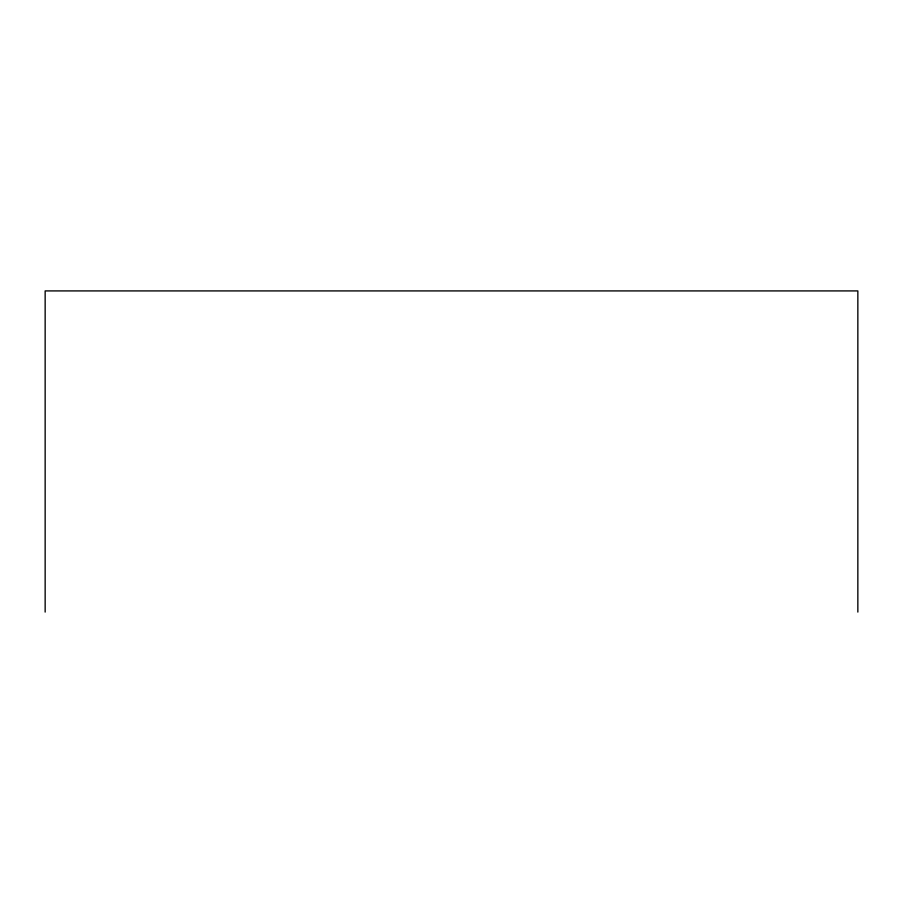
<?xml version="1.0" encoding="UTF-8"?>
<svg xmlns="http://www.w3.org/2000/svg" width="903" height="903" viewBox="0 0 903 903"><rect width="100%" height="100%" fill="white"/><g stroke="black" fill="none" stroke-linecap="round" stroke-linejoin="round"><path stroke-width="1.35" d="M857.85 612.087L857.85 290.913L45.15 290.913L45.15 612.087"/></g></svg>
